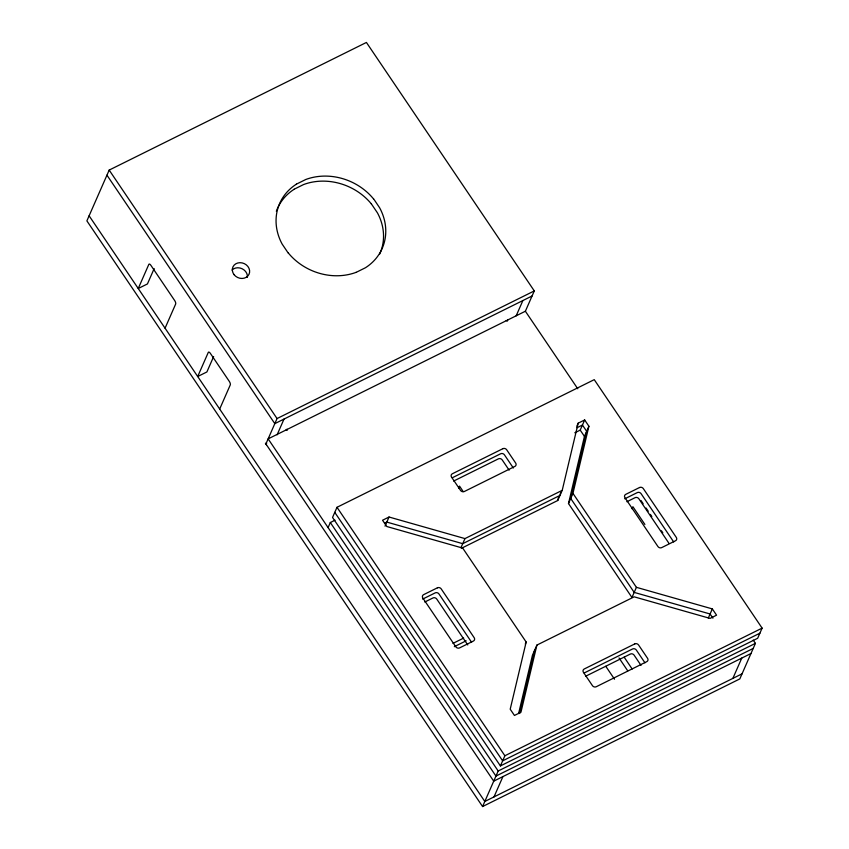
<?xml version="1.0" encoding="UTF-8"?>
<svg xmlns="http://www.w3.org/2000/svg" width="849" height="849" viewBox="0 0 849 849"><rect width="100%" height="100%" fill="white"/><g stroke="black" fill="none" stroke-linecap="round" stroke-linejoin="round"><path stroke-width="1.27" d="M461.686 548.167L557.751 500.496L558.663 496.697M560.584 492.887L559.979 495.413L462.726 543.678L386.815 522.093L384.65 523.175M578.169 423.173L562.218 490.34L464.965 538.595L389.044 517.02L382.549 520.246L386.794 526.518L462.705 548.093L526.168 642.024L510.207 709.191L514.452 715.463L520.946 712.237L536.908 645.081L634.161 596.826L710.072 618.401L716.567 615.175L712.332 608.903L636.41 587.328L572.948 493.386L588.909 426.23L584.664 419.958L578.169 423.173L576.832 426.23M518.601 713.531L532.45 655.237L536.908 645.081M636.41 587.328L631.953 597.484L568.49 503.542L584.452 436.386L588.909 426.23M519.62 713.521L534.679 650.164M525.351 311.296L534.286 290.92L366.418 42.45L109.181 170.087L86.885 220.878L482.582 806.55L739.819 678.913L755.43 643.362L753.212 640.072M154.178 268.571L147.429 283.948L138.238 288.511L148.83 264.389A2.791 1.125 63.6 0 1 150.889 265.334L174.703 300.588A2.791 1.125 63.6 0 1 175.647 304.069L165.056 328.202M213.64 356.569L206.891 371.958L197.7 376.51L208.292 352.388A2.791 1.125 63.6 0 1 210.34 353.343L229.326 381.434A2.791 1.125 63.6 0 1 230.27 384.926L219.679 409.048M750.972 653.518L493.725 781.154L265.907 443.953L277.05 418.557L534.286 290.92M277.103 434.815L284.012 419.077M328.085 527.611L330.314 522.528L335.058 520.182M337 507.299L332.543 517.455L500.422 765.925L757.658 638.278L762.115 628.122L594.247 379.652L337 507.299L504.879 755.759L500.422 765.925M385.032 526.157L389.044 517.02M516.16 315.849L522.878 300.557M458.619 488.133L459.511 486.095L463.14 491.475M460.943 547.732L464.965 538.595M574.794 432.799L580.207 430.114L584.664 419.958M557.751 500.496L562.218 490.34M568.49 503.542L572.948 493.386M525.276 644.062L526.168 642.024M482.582 806.55L498.183 770.998L755.43 643.362M494.001 796.914L502.916 776.602M632.006 508.731L632.898 506.704L644.89 524.449M708.31 618.04L712.332 608.903M732.867 678.393L741.782 658.071M266.331 444.717L265.429 443.252L266.077 443.549M296.407 184.137L305.799 179.479A55.875 48.542 23.7 0 1 373.433 198.793M294.168 189.21L303.571 184.551A55.875 48.542 23.7 0 1 371.3 203.824M532.058 295.993L274.821 423.64L106.953 175.17M265.907 443.953L266.66 443.571M452.294 477.764L500.655 453.769A2.791 2.43 23.7 0 1 504.444 454.841L513.337 468.011M453.631 481.065L498.416 458.842A2.791 2.43 23.7 0 1 502.215 459.925L509.124 470.144M577.023 427.716L582.435 425.031L586.68 431.303L570.719 498.469L634.182 592.4L710.093 613.986L712.927 618.168M422.664 599.097L435.176 592.889A2.791 2.43 23.7 0 1 438.975 593.971L471.577 642.226M624.779 498.809L637.291 492.6A2.791 2.43 23.7 0 1 641.091 493.683L673.692 541.938M424.776 602.026L432.948 597.972A2.791 2.43 23.7 0 1 436.747 599.054L467.757 644.953M626.891 501.738L635.063 497.684A2.791 2.43 23.7 0 1 638.862 498.766L668.789 543.063M452.984 643.362L463.66 638.077M454.311 646.683L466.165 640.793M584.186 672.981L632.547 648.986A2.791 2.43 23.7 0 1 636.347 650.069L644.953 662.804M585.534 676.292L630.319 654.07A2.791 2.43 23.7 0 1 634.118 655.152L641.027 665.372M504.879 755.759L762.115 628.122M759.887 633.205L502.65 760.842L334.771 512.371M753.201 648.434L495.954 776.082L268.135 438.869L525.372 311.233L577.755 388.768M742.047 673.83L484.811 801.467L89.113 215.795M356.049 272.412L365.441 267.753A55.875 48.542 23.7 0 0 379.652 207.814L373.549 198.73M286.994 429.148L287.111 430.369L285.784 430.114M371.321 203.813L377.455 212.887A55.875 48.542 23.7 0 1 379.715 254.01M288.289 253.161L282.155 244.088A55.875 48.542 23.7 0 1 296.418 184.159M640.984 500.496L643.16 503.733M646.057 508.02L648.222 511.215M650.376 514.409L651.82 516.542M661.456 530.795L662.825 532.832M580.207 430.114L584.452 436.386M624.164 657.168L632.155 669.001M619.027 657.943L627.74 670.859M605.783 666.285L614.506 679.2M109.181 170.087L277.05 418.557M330.314 522.528L498.183 770.998M507.723 319.988L507.309 321.102L506.195 320.561M232.064 270.024A8.84 7.683 23.7 0 1 242.135 268.751A8.84 7.683 23.7 0 1 247.367 277.336M276.349 211.284A55.875 48.542 23.7 0 1 277.665 208.037M278.164 206.986A55.875 48.542 23.7 0 1 294.189 189.242M356.134 272.338A55.875 48.542 23.7 0 1 288.405 253.098M502.884 448.686L452.347 473.763A2.791 2.43 23.7 0 0 451.551 477.117L460.551 490.425A2.791 2.43 23.7 0 0 464.339 491.507L514.865 466.43A2.791 2.43 23.7 0 0 515.672 463.076L506.673 449.768A2.791 2.43 23.7 0 0 502.884 448.686M437.405 587.816L423.63 594.65A2.791 2.43 23.7 0 0 422.823 598.004L455.807 646.811A2.791 2.43 23.7 0 0 459.596 647.893L473.381 641.059A2.791 2.43 23.7 0 0 474.177 637.695L441.204 588.888A2.791 2.43 23.7 0 0 437.405 587.816M639.52 487.528L625.745 494.362A2.791 2.43 23.7 0 0 624.949 497.716L657.922 546.523A2.791 2.43 23.7 0 0 661.711 547.605L675.496 540.771A2.791 2.43 23.7 0 0 676.292 537.406L643.319 488.599A2.791 2.43 23.7 0 0 639.52 487.528M634.776 643.913L584.25 668.98A2.791 2.43 23.7 0 0 583.454 672.344L592.443 685.652A2.791 2.43 23.7 0 0 596.242 686.735L646.768 661.658A2.791 2.43 23.7 0 0 647.564 658.304L638.575 644.996A2.791 2.43 23.7 0 0 634.776 643.913M234.069 274.651A8.84 7.683 23.7 0 0 248.969 274.376A8.84 7.683 23.7 0 0 239.906 262.691A8.84 7.683 23.7 0 0 234.069 274.651"/></g></svg>
